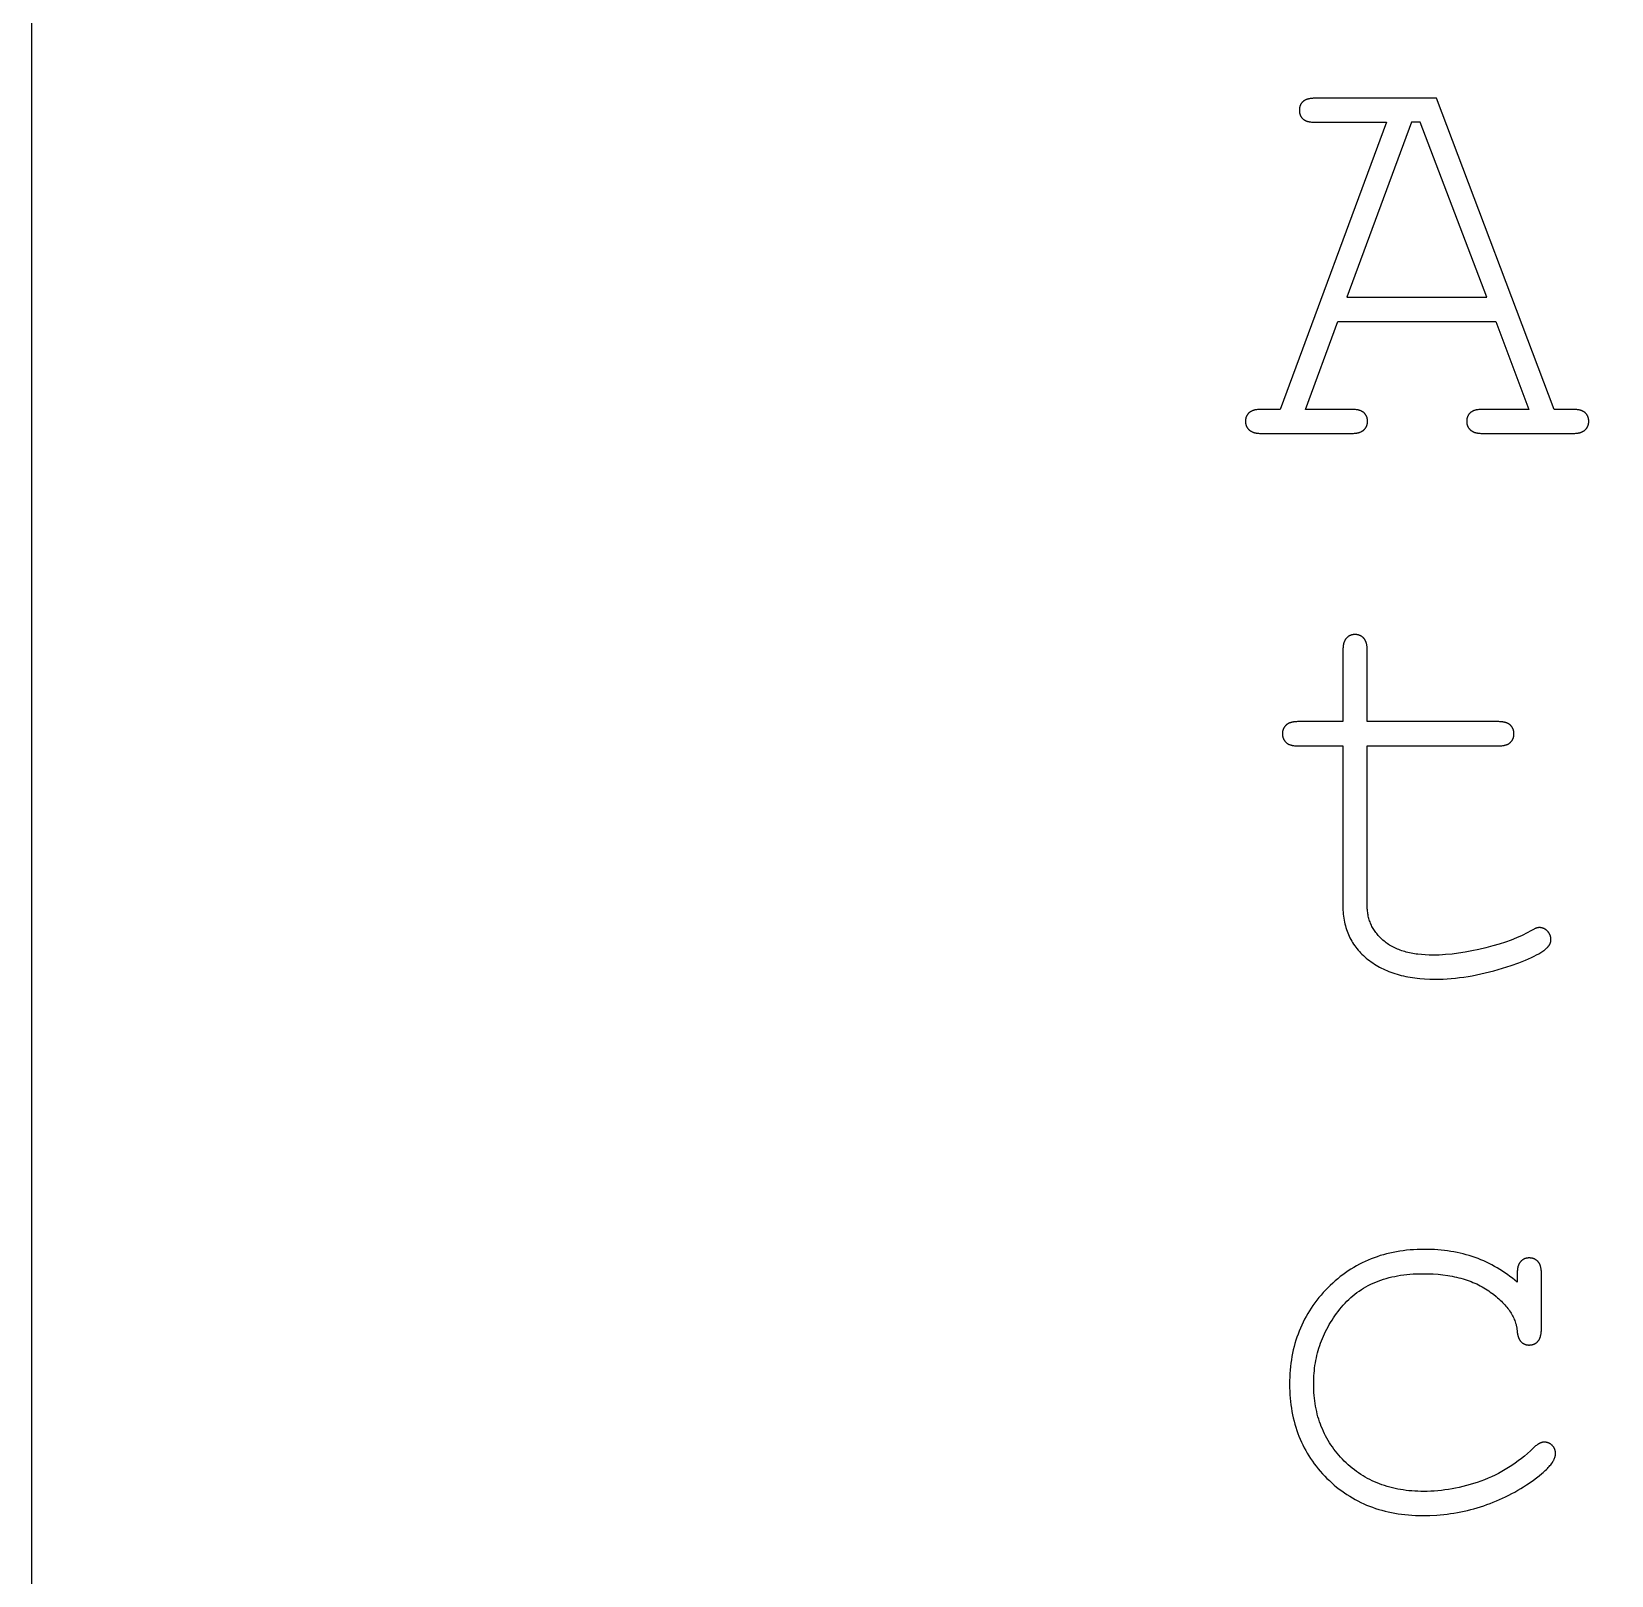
# Model space of a CAD drawing. Extents: x -184 to 286, y -41 to 417.
# Drawn here: x -57 to 16.7, y 94.9 to 166.9 of the extents above; entities that cross this region are included whole.
import ezdxf

# ---------------------------------------------------------------- set-up
doc = ezdxf.new("R2010")
doc.units = 0
doc.layers.add('LETRAS', color=7, linetype='CONTINUOUS')
doc.layers.add('LINEAS', color=7, linetype='CONTINUOUS')

msp = doc.modelspace()

# ---------------------------------------------------------------- linework, layer by layer
at = {"layer": 'LETRAS'}
for points in [[(2.858, 163.772), (2.809, 163.772), (2.762, 163.77), (2.716, 163.767), (2.672, 163.763), (2.63, 163.757), (2.61, 163.754), (2.59, 163.751), (2.57, 163.747), (2.551, 163.743), (2.533, 163.739), (2.514, 163.734), (2.497, 163.729), (2.479, 163.724), (2.463, 163.718), (2.446, 163.712), (2.43, 163.706), (2.415, 163.7), (2.4, 163.693), (2.385, 163.686), (2.371, 163.679), (2.357, 163.671), (2.344, 163.663), (2.331, 163.655), (2.319, 163.646), (2.307, 163.637), (2.295, 163.628), (2.29, 163.623), (2.284, 163.619), (2.273, 163.609), (2.263, 163.599), (2.253, 163.589), (2.243, 163.579), (2.234, 163.568), (2.225, 163.558), (2.216, 163.547), (2.208, 163.536), (2.2, 163.524), (2.192, 163.513), (2.185, 163.501), (2.178, 163.489), (2.172, 163.477), (2.165, 163.465), (2.159, 163.453), (2.154, 163.44), (2.149, 163.427), (2.144, 163.414), (2.139, 163.401), (2.135, 163.388), (2.131, 163.374), (2.127, 163.36), (2.124, 163.346), (2.121, 163.332), (2.119, 163.318), (2.116, 163.303), (2.115, 163.288), (2.113, 163.273), (2.112, 163.258), (2.111, 163.243), (2.111, 163.227), (2.11, 163.211), (2.111, 163.196), (2.111, 163.18), (2.112, 163.165), (2.113, 163.149), (2.115, 163.134), (2.116, 163.12), (2.119, 163.105), (2.121, 163.091), (2.124, 163.077), (2.127, 163.063), (2.131, 163.049), (2.135, 163.035), (2.139, 163.022), (2.144, 163.008), (2.149, 162.995), (2.154, 162.983), (2.159, 162.97), (2.165, 162.958), (2.172, 162.945), (2.178, 162.933), (2.185, 162.921), (2.192, 162.91), (2.2, 162.898), (2.208, 162.887), (2.216, 162.876), (2.225, 162.865), (2.234, 162.854), (2.243, 162.844), (2.253, 162.834), (2.263, 162.824), (2.273, 162.814), (2.284, 162.804), (2.29, 162.799), (2.295, 162.795), (2.307, 162.785), (2.319, 162.777), (2.331, 162.768), (2.344, 162.76), (2.357, 162.752), (2.371, 162.744), (2.385, 162.737), (2.4, 162.73), (2.415, 162.723), (2.43, 162.717), (2.446, 162.71), (2.463, 162.705), (2.479, 162.699), (2.497, 162.694), (2.514, 162.689), (2.533, 162.684), (2.551, 162.68), (2.57, 162.676), (2.59, 162.672), (2.61, 162.669), (2.63, 162.665), (2.672, 162.66), (2.716, 162.656), (2.762, 162.653), (2.809, 162.651), (2.858, 162.65)], [(8.508, 163.772), (2.858, 163.772)], [(13.984, 149.267), (8.508, 163.772)], [(6.171, 162.65), (1.216, 149.267)], [(2.858, 162.65), (6.171, 162.65)], [(7.333, 162.65), (4.328, 154.49)], [(7.747, 162.65), (7.333, 162.65)], [(10.846, 154.49), (7.747, 162.65)], [(4.328, 154.49), (10.846, 154.49)], [(2.391, 149.267), (3.9, 153.368)], [(3.9, 153.368), (11.273, 153.368)], [(11.273, 153.368), (12.809, 149.267)], [(0.347, 149.267), (0.298, 149.267), (0.251, 149.265), (0.205, 149.262), (0.161, 149.258), (0.119, 149.252), (0.099, 149.249), (0.079, 149.246), (0.059, 149.242), (0.04, 149.238), (0.022, 149.233), (0.003, 149.229), (-0.014, 149.224), (-0.032, 149.219), (-0.048, 149.213), (-0.065, 149.207), (-0.081, 149.201), (-0.096, 149.195), (-0.111, 149.188), (-0.126, 149.181), (-0.14, 149.173), (-0.154, 149.166), (-0.167, 149.158), (-0.18, 149.15), (-0.192, 149.141), (-0.204, 149.132), (-0.216, 149.123), (-0.222, 149.118), (-0.227, 149.114), (-0.238, 149.104), (-0.248, 149.094), (-0.258, 149.084), (-0.268, 149.074), (-0.277, 149.063), (-0.286, 149.052), (-0.295, 149.042), (-0.303, 149.03), (-0.311, 149.019), (-0.319, 149.008), (-0.326, 148.996), (-0.333, 148.984), (-0.339, 148.972), (-0.346, 148.96), (-0.352, 148.948), (-0.357, 148.935), (-0.362, 148.922), (-0.367, 148.909), (-0.372, 148.896), (-0.376, 148.882), (-0.38, 148.869), (-0.384, 148.855), (-0.387, 148.841), (-0.39, 148.827), (-0.392, 148.812), (-0.395, 148.798), (-0.396, 148.783), (-0.398, 148.768), (-0.399, 148.753), (-0.4, 148.738), (-0.4, 148.722), (-0.401, 148.706), (-0.4, 148.691), (-0.4, 148.676), (-0.399, 148.662), (-0.398, 148.647), (-0.396, 148.633), (-0.395, 148.619), (-0.392, 148.605), (-0.39, 148.591), (-0.387, 148.577), (-0.384, 148.564), (-0.38, 148.55), (-0.376, 148.537), (-0.372, 148.524), (-0.367, 148.511), (-0.362, 148.498), (-0.357, 148.486), (-0.352, 148.473), (-0.346, 148.461), (-0.339, 148.449), (-0.333, 148.437), (-0.326, 148.425), (-0.319, 148.413), (-0.311, 148.402), (-0.303, 148.391), (-0.295, 148.379), (-0.286, 148.368), (-0.277, 148.358), (-0.268, 148.347), (-0.258, 148.336), (-0.248, 148.326), (-0.238, 148.316), (-0.227, 148.305), (-0.222, 148.301), (-0.216, 148.296), (-0.21, 148.291), (-0.204, 148.286), (-0.192, 148.277), (-0.18, 148.268), (-0.167, 148.259), (-0.154, 148.251), (-0.14, 148.243), (-0.126, 148.235), (-0.111, 148.228), (-0.096, 148.221), (-0.081, 148.214), (-0.065, 148.208), (-0.048, 148.202), (-0.032, 148.196), (-0.014, 148.19), (0.003, 148.185), (0.022, 148.18), (0.04, 148.176), (0.059, 148.172), (0.079, 148.168), (0.099, 148.164), (0.119, 148.161), (0.161, 148.155), (0.205, 148.151), (0.251, 148.148), (0.298, 148.146), (0.347, 148.145)], [(1.216, 149.267), (0.347, 149.267)], [(4.541, 149.267), (2.391, 149.267)], [(4.541, 148.145), (4.59, 148.146), (4.638, 148.148), (4.684, 148.151), (4.727, 148.155), (4.77, 148.161), (4.79, 148.164), (4.81, 148.168), (4.829, 148.172), (4.848, 148.176), (4.867, 148.18), (4.885, 148.185), (4.903, 148.19), (4.92, 148.196), (4.937, 148.202), (4.953, 148.208), (4.969, 148.214), (4.985, 148.221), (5, 148.228), (5.015, 148.235), (5.029, 148.243), (5.043, 148.251), (5.056, 148.259), (5.069, 148.268), (5.081, 148.277), (5.093, 148.286), (5.099, 148.291), (5.105, 148.296), (5.11, 148.301), (5.116, 148.305), (5.126, 148.316), (5.137, 148.326), (5.147, 148.336), (5.156, 148.347), (5.166, 148.358), (5.175, 148.368), (5.183, 148.379), (5.192, 148.391), (5.2, 148.402), (5.207, 148.413), (5.214, 148.425), (5.221, 148.437), (5.228, 148.449), (5.234, 148.461), (5.24, 148.473), (5.246, 148.486), (5.251, 148.498), (5.256, 148.511), (5.261, 148.524), (5.265, 148.537), (5.269, 148.55), (5.272, 148.564), (5.275, 148.577), (5.278, 148.591), (5.281, 148.605), (5.283, 148.619), (5.285, 148.633), (5.287, 148.647), (5.288, 148.662), (5.289, 148.676), (5.289, 148.691), (5.289, 148.706), (5.289, 148.722), (5.289, 148.738), (5.288, 148.753), (5.287, 148.768), (5.285, 148.783), (5.283, 148.798), (5.281, 148.812), (5.278, 148.827), (5.275, 148.841), (5.272, 148.855), (5.269, 148.869), (5.265, 148.882), (5.261, 148.896), (5.256, 148.909), (5.251, 148.922), (5.246, 148.935), (5.24, 148.948), (5.234, 148.96), (5.228, 148.972), (5.221, 148.984), (5.214, 148.996), (5.207, 149.008), (5.2, 149.019), (5.192, 149.03), (5.183, 149.042), (5.175, 149.052), (5.166, 149.063), (5.156, 149.074), (5.147, 149.084), (5.137, 149.094), (5.126, 149.104), (5.116, 149.114), (5.11, 149.118), (5.105, 149.123), (5.093, 149.132), (5.081, 149.141), (5.069, 149.15), (5.056, 149.158), (5.043, 149.166), (5.029, 149.173), (5.015, 149.181), (5, 149.188), (4.985, 149.195), (4.969, 149.201), (4.953, 149.207), (4.937, 149.213), (4.92, 149.219), (4.903, 149.224), (4.885, 149.229), (4.867, 149.233), (4.848, 149.238), (4.829, 149.242), (4.81, 149.246), (4.79, 149.249), (4.77, 149.252), (4.727, 149.258), (4.684, 149.262), (4.638, 149.265), (4.59, 149.267), (4.541, 149.267)], [(10.672, 149.267), (10.621, 149.267), (10.572, 149.265), (10.525, 149.262), (10.48, 149.258), (10.437, 149.252), (10.416, 149.249), (10.395, 149.246), (10.375, 149.242), (10.356, 149.238), (10.337, 149.233), (10.318, 149.229), (10.3, 149.224), (10.282, 149.219), (10.265, 149.213), (10.248, 149.207), (10.232, 149.201), (10.216, 149.195), (10.201, 149.188), (10.186, 149.181), (10.172, 149.173), (10.158, 149.166), (10.144, 149.158), (10.131, 149.15), (10.119, 149.141), (10.107, 149.132), (10.101, 149.128), (10.095, 149.123), (10.09, 149.118), (10.084, 149.114), (10.074, 149.104), (10.063, 149.094), (10.053, 149.084), (10.044, 149.074), (10.034, 149.063), (10.025, 149.052), (10.017, 149.042), (10.008, 149.03), (10, 149.019), (9.993, 149.008), (9.985, 148.996), (9.978, 148.984), (9.972, 148.972), (9.966, 148.96), (9.96, 148.948), (9.954, 148.935), (9.949, 148.922), (9.944, 148.909), (9.939, 148.896), (9.935, 148.882), (9.931, 148.869), (9.928, 148.855), (9.924, 148.841), (9.921, 148.827), (9.919, 148.812), (9.917, 148.798), (9.915, 148.783), (9.913, 148.768), (9.912, 148.753), (9.911, 148.738), (9.911, 148.722), (9.911, 148.706), (9.911, 148.691), (9.911, 148.676), (9.912, 148.662), (9.913, 148.647), (9.915, 148.633), (9.917, 148.619), (9.919, 148.605), (9.921, 148.591), (9.924, 148.577), (9.928, 148.564), (9.931, 148.55), (9.935, 148.537), (9.939, 148.524), (9.944, 148.511), (9.949, 148.498), (9.954, 148.486), (9.96, 148.473), (9.966, 148.461), (9.972, 148.449), (9.978, 148.437), (9.985, 148.425), (9.993, 148.413), (10, 148.402), (10.008, 148.391), (10.017, 148.379), (10.025, 148.368), (10.034, 148.358), (10.044, 148.347), (10.053, 148.336), (10.063, 148.326), (10.074, 148.316), (10.084, 148.305), (10.09, 148.301), (10.095, 148.296), (10.101, 148.291), (10.107, 148.286), (10.113, 148.281), (10.119, 148.277), (10.131, 148.268), (10.144, 148.259), (10.158, 148.251), (10.172, 148.243), (10.186, 148.235), (10.201, 148.228), (10.216, 148.221), (10.232, 148.214), (10.248, 148.208), (10.265, 148.202), (10.282, 148.196), (10.3, 148.19), (10.318, 148.185), (10.337, 148.18), (10.356, 148.176), (10.375, 148.172), (10.395, 148.168), (10.416, 148.164), (10.437, 148.161), (10.48, 148.155), (10.525, 148.151), (10.572, 148.148), (10.621, 148.146), (10.672, 148.145)], [(12.809, 149.267), (10.672, 149.267)], [(14.852, 149.267), (13.984, 149.267)], [(14.852, 148.145), (14.902, 148.146), (14.949, 148.148), (14.995, 148.151), (15.039, 148.155), (15.081, 148.161), (15.101, 148.164), (15.121, 148.168), (15.141, 148.172), (15.16, 148.176), (15.178, 148.18), (15.196, 148.185), (15.214, 148.19), (15.231, 148.196), (15.248, 148.202), (15.265, 148.208), (15.281, 148.214), (15.296, 148.221), (15.311, 148.228), (15.326, 148.235), (15.34, 148.243), (15.354, 148.251), (15.367, 148.259), (15.38, 148.268), (15.392, 148.277), (15.404, 148.286), (15.41, 148.291), (15.416, 148.296), (15.421, 148.301), (15.427, 148.305), (15.438, 148.316), (15.448, 148.326), (15.458, 148.336), (15.468, 148.347), (15.477, 148.358), (15.486, 148.368), (15.494, 148.379), (15.503, 148.391), (15.511, 148.402), (15.518, 148.413), (15.526, 148.425), (15.533, 148.437), (15.539, 148.449), (15.546, 148.461), (15.551, 148.473), (15.557, 148.486), (15.562, 148.498), (15.567, 148.511), (15.572, 148.524), (15.576, 148.537), (15.58, 148.55), (15.583, 148.564), (15.587, 148.577), (15.59, 148.591), (15.592, 148.605), (15.594, 148.619), (15.596, 148.633), (15.598, 148.647), (15.599, 148.662), (15.6, 148.676), (15.6, 148.691), (15.6, 148.706), (15.6, 148.722), (15.6, 148.738), (15.599, 148.753), (15.598, 148.768), (15.596, 148.783), (15.594, 148.798), (15.592, 148.812), (15.59, 148.827), (15.587, 148.841), (15.583, 148.855), (15.58, 148.869), (15.576, 148.882), (15.572, 148.896), (15.567, 148.909), (15.562, 148.922), (15.557, 148.935), (15.551, 148.948), (15.546, 148.96), (15.539, 148.972), (15.533, 148.984), (15.526, 148.996), (15.518, 149.008), (15.511, 149.019), (15.503, 149.03), (15.494, 149.042), (15.486, 149.052), (15.477, 149.063), (15.468, 149.074), (15.458, 149.084), (15.448, 149.094), (15.438, 149.104), (15.427, 149.114), (15.421, 149.118), (15.416, 149.123), (15.404, 149.132), (15.392, 149.141), (15.38, 149.15), (15.367, 149.158), (15.354, 149.166), (15.34, 149.173), (15.326, 149.181), (15.311, 149.188), (15.296, 149.195), (15.281, 149.201), (15.265, 149.207), (15.248, 149.213), (15.231, 149.219), (15.214, 149.224), (15.196, 149.229), (15.178, 149.233), (15.16, 149.238), (15.141, 149.242), (15.121, 149.246), (15.101, 149.249), (15.081, 149.252), (15.039, 149.258), (14.995, 149.262), (14.949, 149.265), (14.902, 149.267), (14.852, 149.267)], [(0.347, 148.145), (4.541, 148.145)], [(10.672, 148.145), (14.852, 148.145)], [(5.276, 138.021), (5.275, 138.07), (5.273, 138.118), (5.27, 138.163), (5.266, 138.207), (5.26, 138.249), (5.257, 138.27), (5.253, 138.29), (5.249, 138.309), (5.245, 138.328), (5.241, 138.347), (5.236, 138.365), (5.231, 138.383), (5.225, 138.4), (5.219, 138.417), (5.213, 138.433), (5.207, 138.449), (5.2, 138.465), (5.193, 138.48), (5.186, 138.494), (5.178, 138.508), (5.17, 138.522), (5.162, 138.536), (5.153, 138.548), (5.144, 138.561), (5.135, 138.573), (5.13, 138.579), (5.125, 138.584), (5.121, 138.59), (5.116, 138.595), (5.105, 138.606), (5.095, 138.616), (5.085, 138.626), (5.074, 138.636), (5.063, 138.645), (5.052, 138.654), (5.041, 138.663), (5.03, 138.671), (5.018, 138.679), (5.006, 138.687), (4.994, 138.694), (4.982, 138.701), (4.97, 138.708), (4.957, 138.714), (4.945, 138.72), (4.932, 138.726), (4.919, 138.731), (4.906, 138.736), (4.892, 138.74), (4.879, 138.745), (4.865, 138.748), (4.851, 138.752), (4.837, 138.755), (4.823, 138.758), (4.808, 138.761), (4.793, 138.763), (4.779, 138.765), (4.764, 138.766), (4.748, 138.767), (4.733, 138.768), (4.717, 138.769), (4.702, 138.769), (4.687, 138.769), (4.672, 138.768), (4.657, 138.767), (4.643, 138.766), (4.628, 138.765), (4.614, 138.763), (4.6, 138.761), (4.586, 138.758), (4.573, 138.755), (4.559, 138.752), (4.546, 138.748), (4.533, 138.745), (4.519, 138.74), (4.507, 138.736), (4.494, 138.731), (4.481, 138.726), (4.469, 138.72), (4.456, 138.714), (4.444, 138.708), (4.432, 138.701), (4.421, 138.694), (4.409, 138.687), (4.397, 138.679), (4.386, 138.671), (4.375, 138.663), (4.364, 138.654), (4.353, 138.645), (4.342, 138.636), (4.332, 138.626), (4.321, 138.616), (4.311, 138.606), (4.301, 138.595), (4.296, 138.59), (4.291, 138.584), (4.286, 138.579), (4.281, 138.573), (4.272, 138.561), (4.263, 138.548), (4.255, 138.536), (4.246, 138.522), (4.238, 138.508), (4.231, 138.494), (4.223, 138.48), (4.216, 138.465), (4.21, 138.449), (4.203, 138.433), (4.197, 138.417), (4.191, 138.4), (4.186, 138.383), (4.181, 138.365), (4.176, 138.347), (4.171, 138.328), (4.167, 138.309), (4.163, 138.29), (4.16, 138.27), (4.156, 138.249), (4.151, 138.207), (4.146, 138.163), (4.143, 138.118), (4.141, 138.07), (4.141, 138.021)], [(4.141, 138.021), (4.141, 134.709)], [(5.276, 134.709), (5.276, 138.021)], [(2.07, 134.709), (2.021, 134.708), (1.974, 134.706), (1.928, 134.703), (1.884, 134.699), (1.842, 134.693), (1.822, 134.69), (1.802, 134.686), (1.782, 134.682), (1.763, 134.678), (1.745, 134.673), (1.726, 134.669), (1.709, 134.663), (1.691, 134.658), (1.675, 134.652), (1.658, 134.646), (1.642, 134.64), (1.627, 134.633), (1.612, 134.626), (1.597, 134.618), (1.583, 134.611), (1.569, 134.603), (1.556, 134.594), (1.543, 134.586), (1.531, 134.577), (1.519, 134.568), (1.513, 134.563), (1.507, 134.558), (1.501, 134.553), (1.496, 134.548), (1.485, 134.538), (1.475, 134.528), (1.465, 134.518), (1.455, 134.507), (1.446, 134.496), (1.437, 134.485), (1.428, 134.474), (1.42, 134.463), (1.412, 134.452), (1.404, 134.44), (1.397, 134.429), (1.39, 134.417), (1.384, 134.405), (1.377, 134.393), (1.371, 134.38), (1.366, 134.368), (1.361, 134.355), (1.356, 134.343), (1.351, 134.33), (1.347, 134.317), (1.343, 134.303), (1.339, 134.29), (1.336, 134.276), (1.333, 134.263), (1.331, 134.249), (1.328, 134.235), (1.327, 134.221), (1.325, 134.206), (1.324, 134.192), (1.323, 134.177), (1.323, 134.163), (1.322, 134.148), (1.323, 134.132), (1.323, 134.116), (1.324, 134.101), (1.325, 134.086), (1.327, 134.071), (1.328, 134.056), (1.331, 134.041), (1.333, 134.027), (1.336, 134.012), (1.339, 133.998), (1.343, 133.984), (1.347, 133.97), (1.351, 133.957), (1.356, 133.943), (1.361, 133.93), (1.366, 133.917), (1.371, 133.904), (1.377, 133.892), (1.384, 133.879), (1.39, 133.867), (1.397, 133.855), (1.404, 133.843), (1.412, 133.831), (1.42, 133.82), (1.428, 133.808), (1.437, 133.797), (1.446, 133.786), (1.455, 133.775), (1.465, 133.764), (1.475, 133.754), (1.485, 133.744), (1.496, 133.734), (1.501, 133.729), (1.507, 133.724), (1.513, 133.719), (1.519, 133.714), (1.531, 133.705), (1.543, 133.696), (1.556, 133.687), (1.569, 133.679), (1.583, 133.671), (1.597, 133.663), (1.612, 133.656), (1.627, 133.649), (1.642, 133.642), (1.658, 133.636), (1.675, 133.63), (1.691, 133.624), (1.709, 133.619), (1.726, 133.613), (1.745, 133.608), (1.763, 133.604), (1.782, 133.6), (1.802, 133.596), (1.822, 133.592), (1.842, 133.589), (1.884, 133.583), (1.928, 133.579), (1.974, 133.576), (2.021, 133.574), (2.07, 133.573)], [(4.141, 134.709), (2.07, 134.709)], [(11.366, 134.709), (5.276, 134.709)], [(11.366, 133.573), (11.416, 133.574), (11.463, 133.576), (11.509, 133.579), (11.553, 133.583), (11.595, 133.589), (11.615, 133.592), (11.635, 133.596), (11.655, 133.6), (11.674, 133.604), (11.692, 133.608), (11.71, 133.613), (11.728, 133.619), (11.745, 133.624), (11.762, 133.63), (11.779, 133.636), (11.795, 133.642), (11.81, 133.649), (11.825, 133.656), (11.84, 133.663), (11.854, 133.671), (11.868, 133.679), (11.881, 133.687), (11.894, 133.696), (11.906, 133.705), (11.918, 133.714), (11.924, 133.719), (11.93, 133.724), (11.935, 133.729), (11.941, 133.734), (11.951, 133.744), (11.962, 133.754), (11.972, 133.764), (11.981, 133.775), (11.991, 133.786), (12, 133.796), (12.008, 133.808), (12.017, 133.819), (12.025, 133.83), (12.032, 133.842), (12.04, 133.853), (12.047, 133.865), (12.053, 133.877), (12.059, 133.889), (12.065, 133.901), (12.071, 133.914), (12.076, 133.926), (12.081, 133.939), (12.086, 133.952), (12.09, 133.965), (12.094, 133.978), (12.097, 133.992), (12.101, 134.005), (12.104, 134.019), (12.106, 134.033), (12.108, 134.047), (12.11, 134.061), (12.112, 134.075), (12.113, 134.09), (12.114, 134.105), (12.114, 134.119), (12.114, 134.134), (12.114, 134.15), (12.114, 134.166), (12.113, 134.181), (12.112, 134.196), (12.11, 134.211), (12.108, 134.226), (12.106, 134.241), (12.104, 134.255), (12.101, 134.27), (12.097, 134.284), (12.094, 134.298), (12.09, 134.311), (12.086, 134.325), (12.081, 134.338), (12.076, 134.352), (12.071, 134.365), (12.065, 134.377), (12.059, 134.39), (12.053, 134.403), (12.047, 134.415), (12.04, 134.427), (12.032, 134.439), (12.025, 134.451), (12.017, 134.462), (12.008, 134.474), (12, 134.485), (11.991, 134.496), (11.981, 134.507), (11.972, 134.517), (11.962, 134.528), (11.951, 134.538), (11.941, 134.548), (11.935, 134.553), (11.93, 134.558), (11.924, 134.563), (11.918, 134.568), (11.906, 134.577), (11.894, 134.586), (11.881, 134.594), (11.868, 134.603), (11.854, 134.611), (11.84, 134.618), (11.825, 134.626), (11.81, 134.633), (11.795, 134.64), (11.779, 134.646), (11.762, 134.652), (11.745, 134.658), (11.728, 134.663), (11.71, 134.669), (11.692, 134.673), (11.674, 134.678), (11.655, 134.682), (11.635, 134.686), (11.615, 134.69), (11.595, 134.693), (11.553, 134.699), (11.509, 134.703), (11.463, 134.706), (11.416, 134.708), (11.366, 134.709)], [(2.07, 133.573), (4.141, 133.573)], [(4.141, 133.573), (4.141, 126.107)], [(5.276, 126.107), (5.276, 133.573)], [(5.276, 133.573), (11.366, 133.573)], [(4.141, 126.107), (4.142, 126.01), (4.145, 125.914), (4.151, 125.82), (4.159, 125.726), (4.169, 125.634), (4.181, 125.544), (4.196, 125.454), (4.213, 125.366), (4.232, 125.279), (4.254, 125.193), (4.278, 125.108), (4.304, 125.025), (4.332, 124.943), (4.363, 124.862), (4.396, 124.783), (4.431, 124.705), (4.469, 124.628), (4.508, 124.552), (4.55, 124.477), (4.594, 124.404), (4.641, 124.332), (4.69, 124.261), (4.741, 124.192), (4.794, 124.124), (4.85, 124.057), (4.908, 123.991), (4.968, 123.926), (5.03, 123.863), (5.095, 123.801), (5.162, 123.74), (5.231, 123.681), (5.303, 123.623), (5.376, 123.566), (5.451, 123.511), (5.528, 123.458), (5.606, 123.407), (5.685, 123.357), (5.767, 123.309), (5.849, 123.264), (5.934, 123.219), (6.02, 123.177), (6.107, 123.137), (6.196, 123.098), (6.287, 123.061), (6.379, 123.026), (6.473, 122.993), (6.568, 122.961), (6.665, 122.931), (6.763, 122.904), (6.863, 122.877), (6.965, 122.853), (7.068, 122.831), (7.173, 122.81), (7.279, 122.791), (7.387, 122.774), (7.496, 122.759), (7.607, 122.745), (7.72, 122.733), (7.95, 122.715), (8.186, 122.705), (8.428, 122.701), (8.617, 122.703), (8.808, 122.709), (8.999, 122.719), (9.191, 122.733), (9.385, 122.751), (9.58, 122.773), (9.775, 122.8), (9.972, 122.83), (10.17, 122.864), (10.369, 122.902), (10.57, 122.944), (10.771, 122.99), (11.177, 123.095), (11.587, 123.215), (11.98, 123.343), (12.335, 123.468), (12.652, 123.591), (12.796, 123.651), (12.931, 123.711), (13.056, 123.771), (13.171, 123.829), (13.277, 123.888), (13.327, 123.917), (13.374, 123.945), (13.418, 123.974), (13.461, 124.002), (13.5, 124.031), (13.538, 124.059), (13.573, 124.087), (13.606, 124.115), (13.621, 124.129), (13.636, 124.143), (13.65, 124.157), (13.674, 124.181), (13.685, 124.192), (13.695, 124.203), (13.704, 124.214), (13.714, 124.225), (13.723, 124.236), (13.731, 124.248), (13.74, 124.259), (13.748, 124.27), (13.755, 124.281), (13.763, 124.293), (13.77, 124.304), (13.776, 124.316), (13.782, 124.327), (13.788, 124.339), (13.794, 124.351), (13.799, 124.362), (13.804, 124.374), (13.809, 124.386), (13.813, 124.398), (13.817, 124.41), (13.82, 124.422), (13.824, 124.434), (13.827, 124.446), (13.829, 124.458), (13.831, 124.47), (13.833, 124.482), (13.835, 124.495), (13.836, 124.507), (13.837, 124.519), (13.837, 124.532), (13.837, 124.544), (13.837, 124.558), (13.837, 124.572), (13.836, 124.586), (13.835, 124.6), (13.833, 124.614), (13.832, 124.627), (13.83, 124.641), (13.827, 124.654), (13.825, 124.667), (13.822, 124.68), (13.818, 124.693), (13.815, 124.706), (13.811, 124.719), (13.807, 124.731), (13.802, 124.744), (13.797, 124.756), (13.792, 124.769), (13.787, 124.781), (13.781, 124.793), (13.775, 124.805), (13.768, 124.816), (13.762, 124.828), (13.755, 124.84), (13.747, 124.851), (13.74, 124.862), (13.732, 124.874), (13.723, 124.885), (13.715, 124.896), (13.706, 124.906), (13.697, 124.917), (13.687, 124.928), (13.677, 124.938), (13.667, 124.949), (13.657, 124.959), (13.647, 124.968), (13.636, 124.977), (13.626, 124.986), (13.615, 124.995), (13.604, 125.003), (13.594, 125.011), (13.583, 125.019), (13.572, 125.026), (13.561, 125.033), (13.549, 125.04), (13.538, 125.046), (13.527, 125.052), (13.515, 125.058), (13.503, 125.064), (13.492, 125.069), (13.48, 125.073), (13.468, 125.078), (13.456, 125.082), (13.444, 125.086), (13.431, 125.089), (13.419, 125.092), (13.407, 125.095), (13.394, 125.097), (13.381, 125.099), (13.369, 125.101), (13.356, 125.103), (13.343, 125.104), (13.33, 125.105), (13.316, 125.105), (13.303, 125.105), (13.292, 125.105), (13.281, 125.105), (13.27, 125.104), (13.258, 125.103), (13.247, 125.101), (13.235, 125.099), (13.223, 125.097), (13.21, 125.094), (13.198, 125.092), (13.185, 125.088), (13.173, 125.085), (13.16, 125.081), (13.147, 125.077), (13.133, 125.072), (13.12, 125.067), (13.106, 125.062), (13.078, 125.05), (13.05, 125.037), (13.02, 125.023), (12.99, 125.008), (12.959, 124.991), (12.928, 124.972), (12.895, 124.953), (12.862, 124.932)], [(12.862, 124.932), (12.768, 124.879), (12.67, 124.826), (12.566, 124.774), (12.458, 124.723), (12.346, 124.673), (12.229, 124.623), (11.981, 124.526), (11.715, 124.431), (11.43, 124.339), (11.127, 124.25), (10.805, 124.164), (10.478, 124.084), (10.156, 124.015), (9.84, 123.956), (9.53, 123.908), (9.226, 123.871), (8.927, 123.844), (8.78, 123.835), (8.635, 123.828), (8.491, 123.824), (8.348, 123.823), (8.162, 123.826), (7.982, 123.833), (7.807, 123.846), (7.639, 123.864), (7.556, 123.875), (7.476, 123.887), (7.396, 123.9), (7.318, 123.915), (7.242, 123.931), (7.167, 123.948), (7.093, 123.967), (7.021, 123.987), (6.95, 124.008), (6.88, 124.03), (6.812, 124.054), (6.746, 124.079), (6.68, 124.105), (6.617, 124.132), (6.554, 124.161), (6.493, 124.191), (6.434, 124.222), (6.376, 124.255), (6.319, 124.289), (6.264, 124.324), (6.21, 124.361), (6.158, 124.398), (6.107, 124.437), (6.057, 124.477), (6.009, 124.519), (5.963, 124.561), (5.918, 124.603), (5.874, 124.646), (5.832, 124.69), (5.792, 124.734), (5.753, 124.779), (5.715, 124.825), (5.68, 124.871), (5.645, 124.918), (5.612, 124.965), (5.581, 125.013), (5.551, 125.062), (5.523, 125.112), (5.496, 125.161), (5.471, 125.212), (5.448, 125.263), (5.425, 125.315), (5.405, 125.368), (5.386, 125.421), (5.368, 125.475), (5.352, 125.529), (5.338, 125.584), (5.325, 125.64), (5.313, 125.696), (5.303, 125.753), (5.295, 125.81), (5.288, 125.868), (5.283, 125.927), (5.279, 125.986), (5.277, 126.046), (5.276, 126.107)], [(12.261, 108.57), (12.151, 108.664), (12.039, 108.756), (11.926, 108.844), (11.811, 108.93), (11.694, 109.012), (11.576, 109.092), (11.456, 109.168), (11.335, 109.242), (11.212, 109.312), (11.087, 109.38), (10.961, 109.444), (10.833, 109.506), (10.703, 109.564), (10.572, 109.62), (10.439, 109.672), (10.305, 109.722), (10.169, 109.768), (10.031, 109.812), (9.892, 109.852), (9.751, 109.89), (9.608, 109.924), (9.464, 109.956), (9.318, 109.984), (9.171, 110.01), (9.022, 110.032), (8.871, 110.052), (8.719, 110.068), (8.565, 110.082), (8.41, 110.092), (8.253, 110.1), (8.094, 110.104), (7.934, 110.106), (7.765, 110.104), (7.599, 110.099), (7.434, 110.09), (7.27, 110.078), (7.109, 110.062), (6.95, 110.043), (6.792, 110.02), (6.636, 109.994), (6.482, 109.964), (6.33, 109.931), (6.179, 109.894), (6.031, 109.854), (5.884, 109.811), (5.739, 109.763), (5.596, 109.713), (5.455, 109.658), (5.315, 109.601), (5.177, 109.54), (5.041, 109.475), (4.907, 109.407), (4.775, 109.335), (4.644, 109.26), (4.516, 109.181), (4.389, 109.099), (4.264, 109.014), (4.141, 108.924), (4.019, 108.832), (3.9, 108.736), (3.782, 108.636), (3.666, 108.533), (3.552, 108.426), (3.439, 108.316), (3.33, 108.203), (3.223, 108.089), (3.121, 107.972), (3.021, 107.854), (2.926, 107.734), (2.833, 107.613), (2.745, 107.489), (2.659, 107.364), (2.577, 107.236), (2.499, 107.108), (2.424, 106.977), (2.353, 106.844), (2.285, 106.71), (2.22, 106.574), (2.16, 106.436), (2.102, 106.296), (2.048, 106.154), (1.998, 106.011), (1.951, 105.866), (1.907, 105.719), (1.867, 105.57), (1.83, 105.42), (1.797, 105.267), (1.768, 105.113), (1.742, 104.957), (1.719, 104.799), (1.7, 104.64), (1.684, 104.478), (1.672, 104.315), (1.663, 104.15), (1.658, 103.984), (1.656, 103.815), (1.658, 103.65), (1.663, 103.486), (1.672, 103.325), (1.683, 103.165), (1.699, 103.007), (1.718, 102.851), (1.74, 102.697), (1.765, 102.544), (1.794, 102.393), (1.826, 102.244), (1.862, 102.097), (1.901, 101.952), (1.944, 101.809), (1.99, 101.667), (2.039, 101.527), (2.092, 101.389), (2.148, 101.253), (2.208, 101.119), (2.271, 100.986), (2.337, 100.855), (2.407, 100.726), (2.48, 100.599), (2.557, 100.474), (2.637, 100.35), (2.72, 100.229), (2.807, 100.109), (2.897, 99.991), (2.991, 99.874), (3.088, 99.76), (3.188, 99.647), (3.292, 99.536), (3.399, 99.427), (3.509, 99.321), (3.621, 99.218), (3.735, 99.118), (3.85, 99.022), (3.968, 98.929), (4.087, 98.84), (4.208, 98.753), (4.331, 98.671), (4.456, 98.591), (4.583, 98.515), (4.712, 98.443), (4.843, 98.373), (4.975, 98.307), (5.11, 98.245), (5.246, 98.186), (5.384, 98.13), (5.525, 98.078), (5.667, 98.029), (5.811, 97.983), (5.956, 97.941), (6.104, 97.902), (6.254, 97.867), (6.405, 97.835), (6.559, 97.806), (6.714, 97.78), (6.871, 97.759), (7.03, 97.74), (7.191, 97.725), (7.354, 97.713), (7.519, 97.704), (7.685, 97.699), (7.854, 97.698), (8.186, 97.703), (8.514, 97.72), (8.676, 97.733), (8.838, 97.748), (8.999, 97.766), (9.158, 97.787), (9.317, 97.811), (9.475, 97.837), (9.632, 97.867), (9.788, 97.899), (9.943, 97.934), (10.096, 97.971), (10.249, 98.012), (10.401, 98.055), (10.552, 98.101), (10.703, 98.15), (10.852, 98.202), (11, 98.256), (11.147, 98.313), (11.293, 98.373), (11.438, 98.436), (11.583, 98.502), (11.726, 98.57), (11.868, 98.641), (12.01, 98.715), (12.15, 98.792), (12.29, 98.871), (12.428, 98.954), (12.566, 99.039), (12.702, 99.127), (12.865, 99.236), (13.018, 99.342), (13.161, 99.447), (13.292, 99.548), (13.413, 99.648), (13.47, 99.697), (13.524, 99.745), (13.576, 99.792), (13.624, 99.839), (13.67, 99.886), (13.714, 99.932), (13.755, 99.977), (13.793, 100.021), (13.828, 100.065), (13.861, 100.109), (13.892, 100.152), (13.906, 100.173), (13.919, 100.194), (13.932, 100.215), (13.944, 100.235), (13.956, 100.256), (13.967, 100.276), (13.977, 100.297), (13.987, 100.317), (13.995, 100.337), (14.004, 100.357), (14.011, 100.376), (14.018, 100.396), (14.024, 100.415), (14.03, 100.434), (14.035, 100.453), (14.039, 100.472), (14.043, 100.491), (14.046, 100.51), (14.048, 100.528), (14.049, 100.537), (14.05, 100.547), (14.05, 100.556), (14.051, 100.565), (14.051, 100.574), (14.051, 100.583), (14.051, 100.597), (14.05, 100.611), (14.05, 100.625), (14.049, 100.638), (14.047, 100.652), (14.046, 100.665), (14.044, 100.679), (14.041, 100.692), (14.039, 100.705), (14.036, 100.717), (14.033, 100.73), (14.029, 100.743), (14.026, 100.755), (14.022, 100.767), (14.017, 100.779), (14.013, 100.791), (14.008, 100.803), (14.002, 100.815), (13.997, 100.826), (13.991, 100.838), (13.985, 100.849), (13.978, 100.86), (13.972, 100.871), (13.965, 100.882), (13.957, 100.893), (13.95, 100.903), (13.942, 100.914), (13.933, 100.924), (13.925, 100.934), (13.916, 100.944), (13.907, 100.954), (13.897, 100.963), (13.888, 100.973), (13.878, 100.982), (13.868, 100.991), (13.858, 100.999), (13.848, 101.008), (13.837, 101.016), (13.827, 101.023), (13.816, 101.031), (13.805, 101.038), (13.794, 101.044), (13.783, 101.051), (13.772, 101.057), (13.761, 101.063), (13.749, 101.068), (13.737, 101.074), (13.726, 101.079), (13.714, 101.083), (13.701, 101.088), (13.689, 101.092), (13.677, 101.095), (13.664, 101.099), (13.652, 101.102), (13.639, 101.105), (13.626, 101.107), (13.613, 101.11), (13.599, 101.112), (13.586, 101.113), (13.572, 101.115), (13.559, 101.116), (13.545, 101.116), (13.531, 101.117), (13.517, 101.117), (13.51, 101.117), (13.503, 101.117), (13.497, 101.116), (13.49, 101.116), (13.483, 101.115), (13.476, 101.115), (13.469, 101.114), (13.462, 101.113), (13.448, 101.11), (13.434, 101.108), (13.42, 101.104), (13.406, 101.1), (13.391, 101.096), (13.377, 101.091), (13.362, 101.085), (13.347, 101.079), (13.332, 101.073), (13.317, 101.066), (13.302, 101.058), (13.286, 101.05), (13.271, 101.042), (13.255, 101.032), (13.24, 101.023), (13.224, 101.013), (13.208, 101.002), (13.191, 100.991), (13.159, 100.967), (13.125, 100.941), (13.092, 100.912), (13.057, 100.882), (13.023, 100.85), (12.885, 100.719), (12.745, 100.592), (12.603, 100.47), (12.459, 100.352), (12.313, 100.239), (12.165, 100.131), (12.014, 100.027), (11.862, 99.928), (11.708, 99.834), (11.552, 99.744), (11.394, 99.658), (11.233, 99.578), (11.071, 99.501), (10.907, 99.43), (10.74, 99.363), (10.572, 99.3), (10.402, 99.242), (10.234, 99.188), (10.065, 99.137), (9.897, 99.09), (9.729, 99.047), (9.562, 99.007), (9.394, 98.972), (9.228, 98.94), (9.061, 98.912), (8.895, 98.887), (8.73, 98.867), (8.564, 98.85), (8.4, 98.837), (8.235, 98.827), (8.071, 98.822), (7.907, 98.82), (7.766, 98.821), (7.627, 98.825), (7.489, 98.832), (7.353, 98.842), (7.218, 98.854), (7.085, 98.869), (6.954, 98.887), (6.824, 98.908), (6.696, 98.932), (6.57, 98.958), (6.445, 98.987), (6.322, 99.019), (6.201, 99.053), (6.081, 99.091), (5.963, 99.131), (5.847, 99.174), (5.732, 99.219), (5.619, 99.268), (5.507, 99.319), (5.398, 99.373), (5.289, 99.429), (5.183, 99.489), (5.078, 99.551), (4.975, 99.616), (4.873, 99.684), (4.773, 99.754), (4.675, 99.828), (4.578, 99.904), (4.483, 99.982), (4.389, 100.064), (4.297, 100.148), (4.207, 100.235), (4.119, 100.325), (4.034, 100.415), (3.952, 100.508), (3.872, 100.601), (3.796, 100.696), (3.722, 100.793), (3.65, 100.891), (3.582, 100.991), (3.517, 101.092), (3.454, 101.195), (3.394, 101.299), (3.336, 101.404), (3.282, 101.511), (3.23, 101.62), (3.182, 101.73), (3.135, 101.842), (3.092, 101.955), (3.052, 102.069), (3.014, 102.185), (2.979, 102.303), (2.947, 102.422), (2.918, 102.542), (2.891, 102.664), (2.868, 102.787), (2.847, 102.912), (2.828, 103.039), (2.813, 103.167), (2.801, 103.296), (2.791, 103.427), (2.784, 103.559), (2.78, 103.693), (2.778, 103.828), (2.779, 103.954), (2.783, 104.079), (2.79, 104.203), (2.798, 104.325), (2.81, 104.448), (2.824, 104.569), (2.84, 104.689), (2.859, 104.808), (2.881, 104.927), (2.905, 105.045), (2.931, 105.161), (2.96, 105.277), (2.992, 105.392), (3.026, 105.506), (3.063, 105.619), (3.102, 105.732), (3.144, 105.843), (3.188, 105.954), (3.235, 106.063), (3.284, 106.172), (3.336, 106.28), (3.391, 106.387), (3.448, 106.493), (3.507, 106.598), (3.569, 106.702), (3.633, 106.806), (3.701, 106.908), (3.77, 107.01), (3.842, 107.111), (3.917, 107.211), (3.994, 107.31), (4.074, 107.408), (4.156, 107.504), (4.24, 107.597), (4.327, 107.687), (4.416, 107.774), (4.508, 107.858), (4.602, 107.939), (4.698, 108.017), (4.797, 108.092), (4.898, 108.163), (5.001, 108.232), (5.107, 108.298), (5.215, 108.36), (5.325, 108.42), (5.438, 108.476), (5.553, 108.53), (5.67, 108.58), (5.79, 108.627), (5.912, 108.671), (6.036, 108.713), (6.163, 108.751), (6.292, 108.786), (6.423, 108.818), (6.557, 108.847), (6.693, 108.873), (6.832, 108.896), (6.973, 108.916), (7.116, 108.932), (7.261, 108.946), (7.409, 108.957), (7.56, 108.964), (7.712, 108.969), (7.867, 108.971), (8.111, 108.967), (8.349, 108.957), (8.58, 108.941), (8.805, 108.917), (9.024, 108.887), (9.131, 108.87), (9.236, 108.85), (9.34, 108.83), (9.442, 108.807), (9.543, 108.783), (9.642, 108.757), (9.739, 108.729), (9.835, 108.7), (9.93, 108.669), (10.022, 108.637), (10.114, 108.602), (10.203, 108.567), (10.291, 108.529), (10.378, 108.49), (10.463, 108.449), (10.546, 108.406), (10.628, 108.362), (10.708, 108.316), (10.786, 108.269), (10.863, 108.219), (10.939, 108.168), (11.012, 108.116), (11.154, 108.009), (11.288, 107.901), (11.351, 107.846), (11.412, 107.792), (11.472, 107.737), (11.529, 107.683), (11.584, 107.628), (11.637, 107.572), (11.687, 107.517), (11.736, 107.462), (11.782, 107.406), (11.827, 107.35), (11.869, 107.294), (11.909, 107.238), (11.947, 107.181), (11.983, 107.125), (12.017, 107.068), (12.048, 107.011), (12.078, 106.954), (12.105, 106.896), (12.13, 106.839), (12.153, 106.781), (12.174, 106.723), (12.193, 106.665), (12.21, 106.607), (12.217, 106.578), (12.224, 106.548), (12.231, 106.519), (12.237, 106.49), (12.242, 106.46), (12.247, 106.431), (12.251, 106.401), (12.255, 106.372), (12.259, 106.342), (12.261, 106.313), (12.265, 106.268), (12.27, 106.226), (12.276, 106.185), (12.283, 106.145), (12.29, 106.107), (12.295, 106.089), (12.299, 106.071), (12.304, 106.054), (12.309, 106.037), (12.314, 106.02), (12.32, 106.004), (12.326, 105.988), (12.332, 105.972), (12.338, 105.957), (12.344, 105.943), (12.351, 105.928), (12.358, 105.915), (12.365, 105.901), (12.373, 105.888), (12.381, 105.876), (12.389, 105.863), (12.397, 105.851), (12.405, 105.84), (12.414, 105.829), (12.423, 105.818), (12.432, 105.808), (12.442, 105.798), (12.451, 105.789), (12.461, 105.78), (12.471, 105.771), (12.481, 105.762), (12.491, 105.754), (12.502, 105.746), (12.512, 105.739), (12.523, 105.731), (12.534, 105.724), (12.545, 105.717), (12.556, 105.711), (12.567, 105.705), (12.579, 105.699), (12.59, 105.693), (12.602, 105.688), (12.614, 105.683), (12.626, 105.679), (12.638, 105.674), (12.65, 105.67), (12.662, 105.666), (12.675, 105.663), (12.688, 105.66), (12.7, 105.657), (12.713, 105.654), (12.726, 105.652), (12.74, 105.65), (12.753, 105.649), (12.767, 105.647), (12.78, 105.646), (12.794, 105.645), (12.808, 105.645), (12.822, 105.645), (12.838, 105.645), (12.854, 105.646), (12.869, 105.646), (12.884, 105.648), (12.899, 105.649), (12.914, 105.651), (12.929, 105.653), (12.943, 105.656), (12.957, 105.659), (12.971, 105.662), (12.985, 105.665), (12.999, 105.669), (13.012, 105.673), (13.025, 105.678), (13.038, 105.683), (13.051, 105.688), (13.064, 105.694), (13.076, 105.7), (13.088, 105.706), (13.1, 105.713), (13.112, 105.72), (13.124, 105.727), (13.135, 105.735), (13.147, 105.742), (13.158, 105.751), (13.169, 105.759), (13.179, 105.768), (13.19, 105.778), (13.2, 105.787), (13.21, 105.797), (13.22, 105.808), (13.23, 105.818), (13.234, 105.824), (13.239, 105.83), (13.248, 105.841), (13.257, 105.853), (13.266, 105.866), (13.274, 105.879), (13.282, 105.892), (13.29, 105.906), (13.298, 105.92), (13.305, 105.935), (13.312, 105.95), (13.319, 105.966), (13.325, 105.982), (13.331, 105.999), (13.337, 106.016), (13.343, 106.034), (13.348, 106.052), (13.353, 106.071), (13.358, 106.09), (13.363, 106.109), (13.367, 106.129), (13.375, 106.171), (13.381, 106.214), (13.387, 106.259), (13.391, 106.306), (13.394, 106.355), (13.397, 106.406)], [(13.397, 108.944), (13.396, 108.995), (13.394, 109.044), (13.391, 109.091), (13.387, 109.136), (13.381, 109.179), (13.378, 109.2), (13.374, 109.221), (13.37, 109.241), (13.366, 109.26), (13.361, 109.279), (13.357, 109.298), (13.351, 109.316), (13.346, 109.334), (13.34, 109.351), (13.334, 109.368), (13.328, 109.384), (13.321, 109.4), (13.314, 109.415), (13.306, 109.43), (13.299, 109.444), (13.291, 109.458), (13.283, 109.471), (13.274, 109.484), (13.265, 109.497), (13.26, 109.503), (13.256, 109.509), (13.251, 109.515), (13.246, 109.52), (13.241, 109.526), (13.236, 109.532), (13.226, 109.542), (13.216, 109.553), (13.205, 109.563), (13.195, 109.572), (13.184, 109.582), (13.173, 109.591), (13.162, 109.599), (13.15, 109.608), (13.139, 109.616), (13.127, 109.623), (13.115, 109.63), (13.103, 109.637), (13.091, 109.644), (13.078, 109.65), (13.066, 109.656), (13.053, 109.662), (13.04, 109.667), (13.026, 109.672), (13.013, 109.677), (12.999, 109.681), (12.986, 109.685), (12.972, 109.688), (12.958, 109.691), (12.943, 109.694), (12.929, 109.697), (12.914, 109.699), (12.899, 109.701), (12.884, 109.702), (12.869, 109.704), (12.854, 109.705), (12.838, 109.705), (12.822, 109.705), (12.807, 109.705), (12.793, 109.705), (12.778, 109.704), (12.763, 109.702), (12.749, 109.701), (12.735, 109.699), (12.721, 109.697), (12.707, 109.694), (12.693, 109.691), (12.68, 109.688), (12.666, 109.685), (12.653, 109.681), (12.64, 109.677), (12.627, 109.672), (12.615, 109.667), (12.602, 109.662), (12.589, 109.656), (12.577, 109.65), (12.565, 109.644), (12.553, 109.637), (12.541, 109.63), (12.53, 109.623), (12.518, 109.616), (12.507, 109.608), (12.496, 109.599), (12.485, 109.591), (12.474, 109.582), (12.463, 109.572), (12.452, 109.563), (12.442, 109.553), (12.432, 109.542), (12.422, 109.532), (12.417, 109.526), (12.412, 109.52), (12.407, 109.515), (12.402, 109.509), (12.398, 109.503), (12.393, 109.497), (12.384, 109.484), (12.375, 109.471), (12.367, 109.458), (12.359, 109.444), (12.351, 109.43), (12.344, 109.415), (12.337, 109.4), (12.33, 109.384), (12.324, 109.368), (12.318, 109.351), (12.312, 109.334), (12.307, 109.316), (12.301, 109.298), (12.297, 109.279), (12.292, 109.26), (12.288, 109.241), (12.284, 109.221), (12.28, 109.2), (12.277, 109.179), (12.271, 109.136), (12.267, 109.091), (12.264, 109.044), (12.262, 108.995), (12.261, 108.944)], [(12.261, 108.944), (12.261, 108.57)], [(13.397, 106.406), (13.397, 108.944)]]:
    msp.add_lwpolyline(points, dxfattribs=at)
at = {"layer": 'LINEAS'}
msp.add_lwpolyline([(-56.98, -40.545), (158.92, -40.545), (158.92, 238.855), (-56.98, 238.855)], close=True, dxfattribs=at)

doc.saveas('drawing.dxf')
